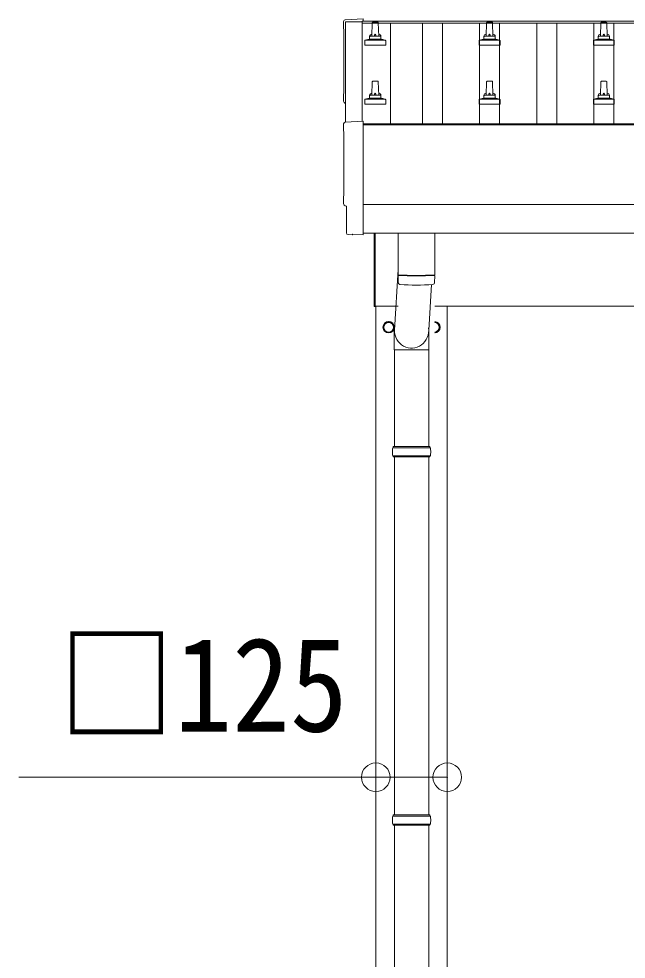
# Model space of a CAD drawing. Units: millimetres at full size, sheet at 1:50; details may follow other scales. Extents: x -14053 to 14053, y -9700 to 9700.
# Drawn here: x -9948 to -8886, y -3461 to -1814 of the extents above; entities that cross this region are included whole.
import ezdxf
from ezdxf.enums import TextEntityAlignment as Align

# ---------------------------------------------------------------- set-up
doc = ezdxf.new("R2010")
doc.units = ezdxf.units.MM
doc.header["$LTSCALE"] = 50
doc.header["$PDMODE"] = 32
doc.header["$PDSIZE"] = 50
for name, color, linetype, lineweight in [('0-2_TEXT1', 4, 'Continuous', 9), ('0-5_ELV2', 5, 'Continuous', 5), ('0-8_TABLE1', 6, 'Continuous', 9), ('0-9_DIM1', 7, 'Continuous', 9)]:
    doc.layers.add(name, color=color, linetype=linetype, lineweight=lineweight)
doc.styles.add('ＭＳ ゴシック', font='')
doc.styles.get('ＭＳ ゴシック').set_extended_font_data('MS Gothic')

msp = doc.modelspace()

# ---------------------------------------------------------------- linework, layer by layer
at = {"layer": '0-2_TEXT1'}
for p, q in [((-9376.65, -1994.81), (-9376.65, -1818.77)), ((-9376.65, -1818.77), (-9347.65, -1818.77)), ((-9347.65, -1817.81), (-9347.65, -1821.4)), ((-9347.65, -1817.81), (-4547.15, -1817.81)), ((-9347.65, -1818.77), (-9347.65, -1993.29)), ((-9347.65, -1821.4), (-4524.65, -1821.4)), ((-9345.65, -1997.42), (-4547.15, -1997.42)), ((-9345.65, -1999.31), (-4547.15, -1999.31)), ((-4547.15, -2139.2), (-9345.65, -2139.2)), ((-9345.65, -2189.02), (-4547.15, -2189.02)), ((-9326.65, -2317.42), (-9326.65, -2189.12)), ((-9324.65, -2189.12), (-9324.65, -2317.42)), ((-9365.28, -2192.05), (-9372.2, -2191.68)), ((-9345.65, -2191.04), (-9345.65, -2192.05)), ((-9324.65, -2317.42), (-9326.65, -2317.42)), ((-9324.65, -2316.92), (-9284.65, -2316.92)), ((-9323.65, -2316.92), (-9323.65, -5816.92)), ((-4539.65, -2316.92), (-9220.65, -2316.92)), ((-9198.65, -5816.92), (-9198.65, -2316.92)), ((-9292.55, -2353.67), (-9292.65, -2353.67)), ((-9292.55, -2354.17), (-9292.65, -2354.17))]:
    msp.add_line(p, q, dxfattribs=at)
for points in [[(-9377.22, -1815.41), (-9345.65, -1813.76), (-9345.65, -1817.81)], [(-9377.22, -1994.84), (-9345.65, -1993.19), (-9345.65, -2191.04)], [(-9375.04, -2188.69), (-9375.04, -2141.66), (-9375.64, -2141.66)], [(-9364.54, -2191.77), (-9363.87, -2191.14), (-9345.65, -2192.05)], [(-9220.65, -2344.4), (-9212.65, -2349.01), (-9212.65, -2358.83), (-9220.65, -2363.45)]]:
    msp.add_lwpolyline(points, dxfattribs=at)
msp.add_lwpolyline([(-9301.15, -2344.11), (-9309.65, -2349.01), (-9309.65, -2358.83), (-9301.15, -2363.74), (-9292.65, -2358.83), (-9292.65, -2349.01)], close=True, dxfattribs=at)
for radius in [10, 8.5]:
    msp.add_circle((-9301.15, -2353.92), radius, dxfattribs=at)
for centre, radius, start, end in [((-9301.15, -2353.92), 8.6, 171.25399, 188.74601), ((-9301.15, -2353.92), 8.6, 111.25399, 128.74601), ((-9301.15, -2353.92), 8.6, 51.25399, 68.74601), ((-9301.15, -2353.92), 8.6, 1.66581, 8.74601), ((-9301.15, -2353.92), 8.6, 351.25399, 358.33419), ((-9221.15, -2353.92), 10, 272.86598, 87.13402), ((-9221.15, -2353.92), 8.5, 273.37229, 86.62771), ((-9221.15, -2353.92), 8.6, 51.25399, 68.74601), ((-9221.15, -2353.92), 8.6, 351.25399, 8.74601), ((-9301.15, -2353.92), 8.6, 231.25399, 248.74601), ((-9301.15, -2353.92), 8.6, 291.25399, 308.74601), ((-9221.15, -2353.92), 8.6, 291.25399, 308.74601)]:
    msp.add_arc(centre, radius, start, end, dxfattribs=at)
for centre, major_axis, ratio, start_param, end_param in [((-9377.06, -1818.4), (-3, 0), 0.99863, 4.7647489, 6.2979817), ((-14142.92, -1888.83), (4763.38, 0), 0.99863, 6.2686928, 6.2979817), ((-9375.64, -1957.83), (-4.41, 0), 0.99863, 6.2686928, 7.6252171), ((-9377.06, -1997.84), (-3, 0), 0.99863, 4.7647489, 6.2979817), ((-14142.92, -2068.26), (4763.38, 0), 0.99863, 6.2686928, 6.2979817), ((-9375.64, -2137.26), (-4.41, 0), 0.99863, 6.2686928, 7.8539816), ((-9372.04, -2188.69), (-2.18, -2.07), 0.9974, 5.5252311, 7.0411395), ((-9365.23, -2191.05), (-0.727, -0.69), 0.9974, 0.7579542, 1.5707963)]:
    msp.add_ellipse(centre, major_axis=major_axis, ratio=ratio, start_param=start_param, end_param=end_param, dxfattribs=at)
at = {"layer": '0-5_ELV2'}
for p, q in [((-9330.65, -1844.33), (-9329.92, -1820.8)), ((-9328.92, -1819.83), (-9320.38, -1819.83)), ((-9319.38, -1820.8), (-9318.65, -1844.33)), ((-9130.65, -1844.33), (-9129.92, -1820.8)), ((-9128.92, -1819.83), (-9120.38, -1819.83)), ((-9119.38, -1820.8), (-9118.65, -1844.33)), ((-8930.65, -1844.33), (-8929.92, -1820.8)), ((-8928.92, -1819.83), (-8920.38, -1819.83)), ((-8919.38, -1820.8), (-8918.65, -1844.33)), ((-9334.65, -1848.54), (-9334.65, -1844.33)), ((-9333.65, -1844.33), (-9315.65, -1844.33)), ((-9314.65, -1848.54), (-9314.65, -1844.33)), ((-9134.65, -1848.54), (-9134.65, -1844.33)), ((-9133.65, -1844.33), (-9115.65, -1844.33)), ((-9114.65, -1848.54), (-9114.65, -1844.33)), ((-8934.65, -1848.54), (-8934.65, -1844.33)), ((-8933.65, -1844.33), (-8915.65, -1844.33)), ((-8914.65, -1848.54), (-8914.65, -1844.33)), ((-9342.9, -1859.83), (-9342.9, -1852.11)), ((-9306.4, -1859.83), (-9342.9, -1859.83)), ((-9342.52, -1851.33), (-9306.78, -1851.33)), ((-9342.14, -1851.14), (-9335.41, -1849.51)), ((-9335.03, -1849.33), (-9314.27, -1849.33)), ((-9307.16, -1851.14), (-9313.89, -1849.51)), ((-9306.4, -1859.83), (-9306.4, -1852.11)), ((-9142.9, -1859.83), (-9142.9, -1852.11)), ((-9106.4, -1859.83), (-9142.9, -1859.83)), ((-9142.52, -1851.33), (-9106.78, -1851.33)), ((-9142.14, -1851.14), (-9135.41, -1849.51)), ((-9135.03, -1849.33), (-9114.27, -1849.33)), ((-9107.16, -1851.14), (-9113.89, -1849.51)), ((-9106.4, -1859.83), (-9106.4, -1852.11)), ((-8942.9, -1859.83), (-8942.9, -1852.11)), ((-8906.4, -1859.83), (-8942.9, -1859.83)), ((-8942.52, -1851.33), (-8906.78, -1851.33)), ((-8942.14, -1851.14), (-8935.41, -1849.51)), ((-8935.03, -1849.33), (-8914.27, -1849.33)), ((-8907.16, -1851.14), (-8913.89, -1849.51)), ((-8906.4, -1859.83), (-8906.4, -1852.11)), ((-9330.65, -1947.66), (-9329.92, -1924.14)), ((-9328.92, -1923.16), (-9320.38, -1923.16)), ((-9319.38, -1924.14), (-9318.65, -1947.66)), ((-9130.65, -1947.66), (-9129.92, -1924.14)), ((-9128.92, -1923.16), (-9120.38, -1923.16)), ((-9119.38, -1924.14), (-9118.65, -1947.66)), ((-8930.65, -1947.66), (-8929.92, -1924.14)), ((-8928.92, -1923.16), (-8920.38, -1923.16)), ((-8919.38, -1924.14), (-8918.65, -1947.66)), ((-9342.9, -1963.16), (-9342.9, -1955.45)), ((-9342.52, -1954.66), (-9306.78, -1954.66)), ((-9342.14, -1954.48), (-9335.41, -1952.85)), ((-9335.03, -1952.66), (-9314.27, -1952.66)), ((-9334.65, -1951.87), (-9334.65, -1947.66)), ((-9333.65, -1947.66), (-9315.65, -1947.66)), ((-9314.65, -1951.87), (-9314.65, -1947.66)), ((-9307.16, -1954.48), (-9313.89, -1952.85)), ((-9306.4, -1963.16), (-9306.4, -1955.45)), ((-9142.9, -1963.16), (-9142.9, -1955.45)), ((-9142.52, -1954.66), (-9106.78, -1954.66)), ((-9142.14, -1954.48), (-9135.41, -1952.85)), ((-9135.03, -1952.66), (-9114.27, -1952.66)), ((-9134.65, -1951.87), (-9134.65, -1947.66)), ((-9133.65, -1947.66), (-9115.65, -1947.66)), ((-9114.65, -1951.87), (-9114.65, -1947.66)), ((-9107.16, -1954.48), (-9113.89, -1952.85)), ((-9106.4, -1963.16), (-9106.4, -1955.45)), ((-8942.9, -1963.16), (-8942.9, -1955.45)), ((-8942.52, -1954.66), (-8906.78, -1954.66)), ((-8942.14, -1954.48), (-8935.41, -1952.85)), ((-8935.03, -1952.66), (-8914.27, -1952.66)), ((-8934.65, -1951.87), (-8934.65, -1947.66)), ((-8933.65, -1947.66), (-8915.65, -1947.66)), ((-8914.65, -1951.87), (-8914.65, -1947.66)), ((-8907.16, -1954.48), (-8913.89, -1952.85)), ((-8906.4, -1963.16), (-8906.4, -1955.45)), ((-9306.4, -1963.16), (-9342.9, -1963.16)), ((-9106.4, -1963.16), (-9142.9, -1963.16)), ((-8906.4, -1963.16), (-8942.9, -1963.16))]:
    msp.add_line(p, q, dxfattribs=at)
at = {"layer": '0-5_ELV2', "color": 4, "lineweight": 9}
for p, q in [((-9298.15, -1821.4), (-9298.15, -1997.42)), ((-9242.15, -1997.42), (-9242.15, -1821.4)), ((-9207.15, -1997.42), (-9207.15, -1821.4)), ((-9142.15, -1997.42), (-9142.15, -1821.4)), ((-9107.15, -1997.42), (-9107.15, -1821.4)), ((-9042.15, -1997.42), (-9042.15, -1821.4)), ((-9007.15, -1997.42), (-9007.15, -1821.4)), ((-8942.15, -1997.42), (-8942.15, -1821.4)), ((-8907.15, -1997.42), (-8907.15, -1821.4))]:
    msp.add_line(p, q, dxfattribs=at)
at = {"layer": '0-5_ELV2'}
for centre, radius, start, end in [((-9328.92, -1820.83), 1, 90, 178.60509), ((-9320.38, -1820.83), 1, 1.39491, 90), ((-9128.92, -1820.83), 1, 90, 178.60509), ((-9120.38, -1820.83), 1, 1.39491, 90), ((-8928.92, -1820.83), 1, 90, 178.60509), ((-8920.38, -1820.83), 1, 1.39491, 90), ((-9330.56, -1844.96), 4.13, 90, 171.17633), ((-9333.65, -1845.33), 1, 90, 180), ((-9321.32, -1844.33), 4.83, 133.60282, 180), ((-9327.98, -1844.33), 4.83, 0, 46.39718), ((-9318.73, -1844.96), 4.13, 8.82367, 90), ((-9315.65, -1845.33), 1, 0, 90), ((-9130.56, -1844.96), 4.13, 90, 171.17633), ((-9133.65, -1845.33), 1, 90, 180), ((-9121.32, -1844.33), 4.83, 133.60282, 180), ((-9127.98, -1844.33), 4.83, 0, 46.39718), ((-9118.73, -1844.96), 4.13, 8.82367, 90), ((-9115.65, -1845.33), 1, 0, 90), ((-8930.56, -1844.96), 4.13, 90, 171.17633), ((-8933.65, -1845.33), 1, 90, 180), ((-8921.32, -1844.33), 4.83, 133.60282, 180), ((-8927.98, -1844.33), 4.83, 0, 46.39718), ((-8918.73, -1844.96), 4.13, 8.82367, 90), ((-8915.65, -1845.33), 1, 0, 90), ((-9341.9, -1852.11), 1, 103.62699, 180), ((-9335.65, -1848.54), 1, 283.62699, 0), ((-9313.65, -1848.54), 1, 180, 256.37301), ((-9307.4, -1852.11), 1, 0, 76.37301), ((-9141.9, -1852.11), 1, 103.62699, 180), ((-9135.65, -1848.54), 1, 283.62699, 0), ((-9113.65, -1848.54), 1, 180, 256.37301), ((-9107.4, -1852.11), 1, 0, 76.37301), ((-8941.9, -1852.11), 1, 103.62699, 180), ((-8935.65, -1848.54), 1, 283.62699, 0), ((-8913.65, -1848.54), 1, 180, 256.37301), ((-8907.4, -1852.11), 1, 0, 76.37301), ((-9328.92, -1924.16), 1, 90, 178.60509), ((-9320.38, -1924.16), 1, 1.39491, 90), ((-9128.92, -1924.16), 1, 90, 178.60509), ((-9120.38, -1924.16), 1, 1.39491, 90), ((-8928.92, -1924.16), 1, 90, 178.60509), ((-8920.38, -1924.16), 1, 1.39491, 90), ((-9341.9, -1955.45), 1, 103.62699, 180), ((-9335.65, -1951.87), 1, 283.62699, 0), ((-9330.56, -1948.29), 4.13, 90, 171.17633), ((-9333.65, -1948.66), 1, 90, 180), ((-9321.32, -1947.66), 4.83, 133.60282, 180), ((-9327.98, -1947.66), 4.83, 0, 46.39718), ((-9318.73, -1948.29), 4.13, 8.82367, 90), ((-9315.65, -1948.66), 1, 0, 90), ((-9313.65, -1951.87), 1, 180, 256.37301), ((-9307.4, -1955.45), 1, 0, 76.37301), ((-9141.9, -1955.45), 1, 103.62699, 180), ((-9135.65, -1951.87), 1, 283.62699, 0), ((-9130.56, -1948.29), 4.13, 90, 171.17633), ((-9133.65, -1948.66), 1, 90, 180), ((-9121.32, -1947.66), 4.83, 133.60282, 180), ((-9127.98, -1947.66), 4.83, 0, 46.39718), ((-9118.73, -1948.29), 4.13, 8.82367, 90), ((-9115.65, -1948.66), 1, 0, 90), ((-9113.65, -1951.87), 1, 180, 256.37301), ((-9107.4, -1955.45), 1, 0, 76.37301), ((-8941.9, -1955.45), 1, 103.62699, 180), ((-8935.65, -1951.87), 1, 283.62699, 0), ((-8930.56, -1948.29), 4.13, 90, 171.17633), ((-8933.65, -1948.66), 1, 90, 180), ((-8921.32, -1947.66), 4.83, 133.60282, 180), ((-8927.98, -1947.66), 4.83, 0, 46.39718), ((-8918.73, -1948.29), 4.13, 8.82367, 90), ((-8915.65, -1948.66), 1, 0, 90), ((-8913.65, -1951.87), 1, 180, 256.37301), ((-8907.4, -1955.45), 1, 0, 76.37301)]:
    msp.add_arc(centre, radius, start, end, dxfattribs=at)
at = {"layer": '0-8_TABLE1'}
msp.add_lwpolyline([(-9198.65, -3141.94), (-9323.65, -3141.94), (-9948.22, -3141.94)], dxfattribs=at)
for p in [(-9323.65, -3141.94), (-9198.65, -3141.94)]:
    msp.add_point(p, dxfattribs=at)
at = {"layer": '0-9_DIM1'}
for p, q in [((-9284.65, -2189.02), (-9284.65, -2262.07)), ((-9220.65, -2189.02), (-9220.65, -2262.07)), ((-9284.65, -2252.5), (-9291.21, -2358.96)), ((-9284.45, -2276.06), (-9284.68, -2263.07)), ((-9280.17, -2262.35), (-9280.16, -2263.35)), ((-9225.13, -2262.35), (-9225.14, -2263.35)), ((-9220.62, -2263.07), (-9220.85, -2276.06)), ((-9226.19, -2279.35), (-9231.09, -2358.96)), ((-9291.3, -2393.63), (-9291.3, -2358.96)), ((-9231, -2393.63), (-9231, -2358.96)), ((-9291.3, -2393.63), (-9261.15, -2393.63)), ((-9291.15, -2393.63), (-9291.15, -2562.92)), ((-9231, -2393.63), (-9261.15, -2393.63)), ((-9231.15, -2393.63), (-9231.15, -2562.92)), ((-9228.15, -2564.92), (-9294.15, -2564.92)), ((-9229.15, -2562.92), (-9293.15, -2562.92)), ((-9293.15, -2562.92), (-9293.15, -2564.92)), ((-9229.15, -2562.92), (-9229.15, -2564.92)), ((-9228.15, -2578.92), (-9294.15, -2578.92)), ((-9293.15, -2580.92), (-9293.15, -2578.92)), ((-9229.15, -2580.92), (-9293.15, -2580.92)), ((-9291.15, -2580.92), (-9291.15, -3207.91)), ((-9231.15, -2580.92), (-9231.15, -3207.91)), ((-9229.15, -2580.92), (-9229.15, -2578.92)), ((-9228.15, -3209.91), (-9294.15, -3209.91)), ((-9229.15, -3207.91), (-9293.15, -3207.91)), ((-9293.15, -3207.91), (-9293.15, -3209.91)), ((-9229.15, -3207.91), (-9229.15, -3209.91)), ((-9228.15, -3223.91), (-9294.15, -3223.91)), ((-9293.15, -3225.91), (-9293.15, -3223.91)), ((-9229.15, -3225.91), (-9293.15, -3225.91)), ((-9291.15, -3225.91), (-9291.15, -4157.92)), ((-9231.15, -3225.91), (-9231.15, -4157.92)), ((-9229.15, -3225.91), (-9229.15, -3223.91))]:
    msp.add_line(p, q, dxfattribs=at)
for centre, radius, start, end in [((-9252.65, -1782.34), 480.8, 266.18381, 273.81619), ((-9252.65, -1783.34), 480.8, 266.18381, 273.81619), ((-9281.03, -2275.82), 3.43, 183.91307, 262.91645), ((-9252.66, -1760.36), 519.67, 266.82357, 273.17802), ((-9224.27, -2275.82), 3.43, 277.00994, 356.09787), ((-9245.4, -2571.92), 49.25, 171.82876, 180.00002), ((-9276.9, -2571.92), 49.25, 359.99998, 8.17124), ((-9245.4, -2571.92), 49.25, 180.00002, 188.17127), ((-9276.9, -2571.92), 49.25, 351.82873, 359.99998), ((-9245.4, -3216.91), 49.25, 171.82876, 180.00002), ((-9276.9, -3216.91), 49.25, 359.99998, 8.17124), ((-9245.4, -3216.91), 49.25, 180.00002, 188.17127), ((-9276.9, -3216.91), 49.25, 351.82873, 359.99998)]:
    msp.add_arc(centre, radius, start, end, dxfattribs=at)
msp.add_ellipse((-9261.15, -2358.96), major_axis=(0, -31.56), ratio=0.952301, start_param=4.712389, end_param=7.9831455, dxfattribs=at)

# ---------------------------------------------------------------- texts
at = {"layer": '0-8_TABLE1', "color": 7, "style": 'ＭＳ ゴシック', "width": 0.9}
msp.add_text('□125', height=165, dxfattribs=at).set_placement((-9878.48, -3111.59), align=Align.BOTTOM_LEFT)

doc.saveas('drawing.dxf')
